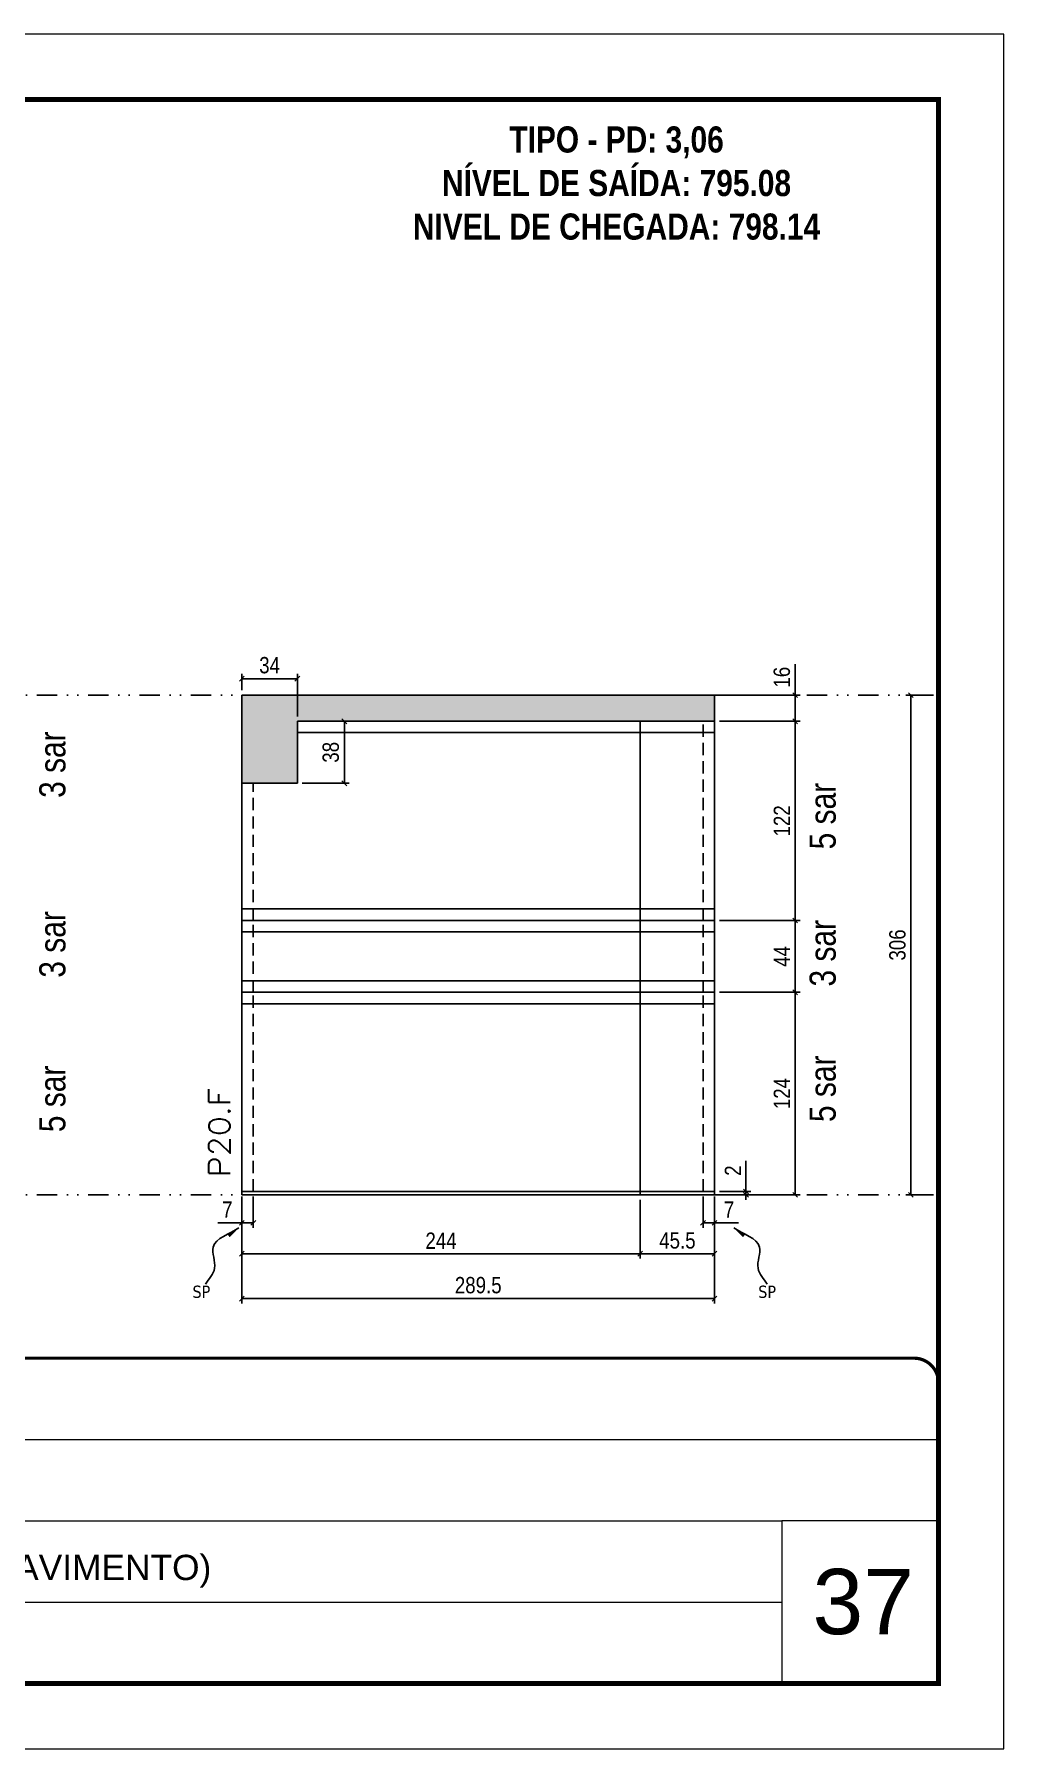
# Model space of a CAD drawing. Extents: x 14400 to 27878, y -21631 to 6985.
# Drawn here: x 15305 to 15898, y -4402 to -3352 of the extents above; entities that cross this region are included whole.
import ezdxf

# ---------------------------------------------------------------- set-up
doc = ezdxf.new("R2010")
doc.units = 0
for name, pattern in [('CONTINUO', [0]), ('DASHED', [0.75, 0.5, -0.25]), ('DIVIDE2', [0.625, 0.25, -0.125, 0, -0.125, 0, -0.125]), ('HIDDEN', [0.375, 0.25, -0.125])]:
    doc.linetypes.add(name, pattern=pattern)
for name, color, linetype, lineweight in [('CARIMBO', 255, 'Continuous', 9), ('Folhas', 255, 'Continuous', 9), ('SARRAFO DE PRESSAO', 251, 'DASHED', 9), ('Texto Seção', 7, 'Continuous', 15)]:
    doc.layers.add(name, color=color, linetype=linetype, lineweight=lineweight)
for name, color, linetype in [('COTA', 241, 'Continuous'), ('NOMENCLATURA', 7, 'Continuous'), ('Nível', 160, 'Continuous'), ('Painéis', 200, 'Continuous'), ('SARR_2.2x7', 40, 'Continuous'), ('Sarrafo de Pressão', 42, 'HIDDEN'), ('texto', 7, 'Continuous')]:
    doc.layers.add(name, color=color, linetype=linetype)
doc.styles.add('ARIAL', font='arial.ttf')
doc.styles.add('ARIAL_NARROW', font='ARIALN.TTF', dxfattribs={"height": 0.2})
doc.styles.add('COTA TECNICA', font='techl___.ttf', dxfattribs={"height": 10})
doc.styles.add('COTA TECNICA-50', font='techl___.ttf', dxfattribs={"height": 10})
doc.styles.add('REGUA-120', font='ROMANS.shx', dxfattribs={"height": 15})
doc.styles.add('ROMANC', font='techb___.ttf', dxfattribs={"height": 2.5})
doc.styles.get("Standard").update_dxf_attribs({"font": 'arial.ttf'})
doc.dimstyles.new('COTA PAINEL-50', dxfattribs={"dimtxt": 10, "dimasz": 3, "dimexe": 3, "dimexo": 3, "dimgap": 3, "dimtad": 1, "dimdec": 1, "dimzin": 12, "dimdsep": 46, "dimtxsty": 'COTA TECNICA-50', "dimblk1": 'OBLIQUE', "dimblk2": 'OBLIQUE', "dimsah": 1, "dimcen": 0.9, "dimclrd": 4, "dimclre": 4, "dimclrt": 240, "dimadec": 1, "dimazin": 3, "dimtfac": 1, "dimtdec": 1, "dimtmove": 0, "dimatfit": 3, "dimfxl": 1, "dimtolj": 1, "dimtzin": 12, "dimarcsym": 0})
doc.dimstyles.new('PAINEL', dxfattribs={"dimtxt": 10, "dimasz": 3, "dimexe": 3, "dimexo": 3, "dimgap": 3, "dimtad": 1, "dimdec": 1, "dimzin": 12, "dimdsep": 46, "dimtxsty": 'COTA TECNICA', "dimblk1": 'OBLIQUE', "dimblk2": 'OBLIQUE', "dimsah": 1, "dimcen": 0.9, "dimclrd": 4, "dimclre": 4, "dimclrt": 240, "dimadec": 1, "dimazin": 3, "dimtfac": 1, "dimtdec": 1, "dimtmove": 0, "dimatfit": 3, "dimfxl": 1, "dimtolj": 1, "dimtzin": 12, "dimarcsym": 0})
doc.dimstyles.get("Standard").update_dxf_attribs({"dimtxt": 0.18, "dimasz": 0.18, "dimexe": 0.18, "dimexo": 0.0625, "dimgap": 0.09, "dimtad": 0, "dimtih": 1, "dimtoh": 1, "dimdec": 4, "dimzin": 0, "dimdsep": 46, "dimtxsty": 'Standard', "dimcen": 0.09, "dimadec": 0, "dimazin": 0, "dimtfac": 1, "dimtdec": 4, "dimtofl": 0, "dimtmove": 0, "dimatfit": 3, "dimfxl": 1, "dimtolj": 1, "dimtzin": 0, "dimarcsym": 0})

# ---------------------------------------------------------------- blocks, each defined once
blk = doc.blocks.new('9999999999')
at = {"color": 30, "linetype": 'CONTINUO'}
for p, q in [((98564.6, 34379.6), (99584, 34379.6)), ((98564.6, 34329.8), (99488, 34329.8)), ((99584, 34329.8), (99488, 34329.8)), ((99488, 34329.8), (99488, 34230.2)), ((98564.6, 34280), (99488, 34280))]:
    blk.add_line(p, q, dxfattribs=at)
at = {"color": 30, "linetype": 'CONTINUO', "const_width": 2}
blk.add_lwpolyline([(99584, 34230.2), (99584, 34414.4, 0.414214), (99569, 34429.4), (98229, 34429.4, 0.414214), (98214, 34414.4), (98214, 34245.2, 0.414214), (98229, 34230.2), (99584, 34230.2)], format="xyb", dxfattribs=at)
at = {"layer": 'Folhas'}
blk.add_lwpolyline([(98139, 34190.2), (99624, 34190.2), (99624, 35240.2), (98139, 35240.2)], close=True, dxfattribs=at)
at = {"layer": 'Folhas', "color": 30, "const_width": 3}
blk.add_lwpolyline([(98214, 34230.2), (99584, 34230.2), (99584, 35200.2), (98214, 35200.2)], close=True, dxfattribs=at)
at = {"color": 7, "linetype": 'Continuous', "ltscale": 5, "style": 'ARIAL'}
blk.add_text('TIPO (7° AO 21° PAVIMENTO)', height=15.483, dxfattribs=at).set_placement((98837.7, 34293.5))
blk = doc.blocks.new('_Oblique')
at = {"color": 0, "linetype": 'ByBlock', "lineweight": -2}
blk.add_line((-0.5, -0.5), (0.5, 0.5), dxfattribs=at)
blk = doc.blocks.new('*D2003')
at = {"layer": 'COTA', "color": 4, "lineweight": -2, "transparency": 16777216}
for p, q in [((15431.8, -4064.2), (15431.8, -4129.8)), ((15721.3, -4064.2), (15721.3, -4129.8)), ((15721.3, -4126.8), (15431.8, -4126.8))]:
    blk.add_line(p, q, dxfattribs=at)
at = {"layer": 'Defpoints', "color": 0, "transparency": 16777216}
for p in [(15431.8, -4061.2), (15721.3, -4061.2), (15431.8, -4126.8)]:
    blk.add_point(p, dxfattribs=at)
at = {"layer": 'COTA', "color": 4, "lineweight": -2, "transparency": 16777216, "xscale": 3, "yscale": 3, "zscale": 3, "rotation": 180}
blk.add_blockref('_Oblique', (15431.8, -4126.8), dxfattribs=at)
at = {"layer": 'COTA', "color": 4, "lineweight": -2, "transparency": 16777216, "xscale": 3, "yscale": 3, "zscale": 3}
blk.add_blockref('_Oblique', (15721.3, -4126.8), dxfattribs=at)
at = {"layer": 'COTA', "color": 240, "transparency": 16777216, "insert": (15576.6, -4118.6), "char_height": 10, "attachment_point": 5, "style": 'COTA TECNICA'}
blk.add_mtext('\\A1;289.5', dxfattribs=at)
blk = doc.blocks.new('*D2004')
at = {"layer": 'COTA', "color": 4, "lineweight": -2, "transparency": 16777216}
for p, q in [((15714.3, -4064.2), (15714.3, -4083.4)), ((15721.3, -4066.2), (15721.3, -4083.4)), ((15714.3, -4080.4), (15721.3, -4080.4)), ((15721.3, -4080.4), (15736, -4080.4))]:
    blk.add_line(p, q, dxfattribs=at)
at = {"layer": 'Defpoints', "color": 0, "transparency": 16777216}
for p in [(15714.3, -4061.2), (15721.3, -4063.2), (15721.3, -4080.4)]:
    blk.add_point(p, dxfattribs=at)
at = {"layer": 'COTA', "color": 4, "lineweight": -2, "transparency": 16777216, "xscale": 3, "yscale": 3, "zscale": 3, "rotation": 180}
blk.add_blockref('_Oblique', (15714.3, -4080.4), dxfattribs=at)
at = {"layer": 'COTA', "color": 4, "lineweight": -2, "transparency": 16777216, "xscale": 3, "yscale": 3, "zscale": 3}
blk.add_blockref('_Oblique', (15721.3, -4080.4), dxfattribs=at)
at = {"layer": 'COTA', "color": 240, "transparency": 16777216, "insert": (15730.2, -4072.3), "char_height": 10, "attachment_point": 5, "style": 'COTA TECNICA-50'}
blk.add_mtext('\\A1;7', dxfattribs=at)
blk = doc.blocks.new('*D2005')
at = {"layer": 'COTA', "color": 4, "lineweight": -2, "transparency": 16777216}
for p, q in [((15431.8, -4066.2), (15431.8, -4083.4)), ((15438.8, -4064.2), (15438.8, -4083.4)), ((15431.8, -4080.4), (15417.1, -4080.4)), ((15438.8, -4080.4), (15431.8, -4080.4))]:
    blk.add_line(p, q, dxfattribs=at)
at = {"layer": 'Defpoints', "color": 0, "transparency": 16777216}
for p in [(15431.8, -4063.2), (15438.8, -4061.2), (15431.8, -4080.4)]:
    blk.add_point(p, dxfattribs=at)
at = {"layer": 'COTA', "color": 4, "lineweight": -2, "transparency": 16777216, "xscale": 3, "yscale": 3, "zscale": 3, "rotation": 180}
blk.add_blockref('_Oblique', (15431.8, -4080.4), dxfattribs=at)
at = {"layer": 'COTA', "color": 4, "lineweight": -2, "transparency": 16777216, "xscale": 3, "yscale": 3, "zscale": 3}
blk.add_blockref('_Oblique', (15438.8, -4080.4), dxfattribs=at)
at = {"layer": 'COTA', "color": 240, "transparency": 16777216, "insert": (15422.9, -4072.3), "char_height": 10, "attachment_point": 5, "style": 'COTA TECNICA-50'}
blk.add_mtext('\\A1;7', dxfattribs=at)
blk = doc.blocks.new('*D2006')
at = {"layer": 'COTA', "color": 4, "lineweight": -2, "transparency": 16777216}
for p, q in [((15740.6, -4061.2), (15740.6, -4042.4)), ((15724.3, -4061.2), (15743.6, -4061.2)), ((15724.3, -4063.2), (15743.6, -4063.2)), ((15740.6, -4063.2), (15740.6, -4061.2)), ((15740.6, -4063.2), (15740.6, -4066.2))]:
    blk.add_line(p, q, dxfattribs=at)
at = {"layer": 'Defpoints', "color": 0, "transparency": 16777216}
for p in [(15721.3, -4061.2), (15721.3, -4063.2), (15740.6, -4063.2)]:
    blk.add_point(p, dxfattribs=at)
at = {"layer": 'COTA', "color": 4, "lineweight": -2, "transparency": 16777216, "xscale": 3, "yscale": 3, "zscale": 3}
for p, rotation in [((15740.6, -4061.2), 270), ((15740.6, -4063.2), 90)]:
    blk.add_blockref('_Oblique', p, dxfattribs=dict(at, rotation=rotation))
at = {"layer": 'COTA', "color": 240, "transparency": 16777216, "insert": (15732.6, -4048.4), "char_height": 10, "attachment_point": 5, "rotation": 90, "style": 'COTA TECNICA-50'}
blk.add_mtext('\\A1;2', dxfattribs=at)
blk = doc.blocks.new('*D2007')
at = {"layer": 'COTA', "color": 4, "lineweight": -2, "transparency": 16777216}
for p, q in [((15675.8, -4066.2), (15675.8, -4102.3)), ((15721.3, -4066.2), (15721.3, -4102.3)), ((15675.8, -4099.3), (15721.3, -4099.3))]:
    blk.add_line(p, q, dxfattribs=at)
at = {"layer": 'Defpoints', "color": 0, "transparency": 16777216}
for p in [(15675.8, -4063.2), (15721.3, -4063.2), (15721.3, -4099.3)]:
    blk.add_point(p, dxfattribs=at)
at = {"layer": 'COTA', "color": 4, "lineweight": -2, "transparency": 16777216, "xscale": 3, "yscale": 3, "zscale": 3, "rotation": 180}
blk.add_blockref('_Oblique', (15675.8, -4099.3), dxfattribs=at)
at = {"layer": 'COTA', "color": 4, "lineweight": -2, "transparency": 16777216, "xscale": 3, "yscale": 3, "zscale": 3}
blk.add_blockref('_Oblique', (15721.3, -4099.3), dxfattribs=at)
at = {"layer": 'COTA', "color": 240, "transparency": 16777216, "insert": (15698.6, -4091.2), "char_height": 10, "attachment_point": 5, "style": 'COTA TECNICA'}
blk.add_mtext('\\A1;45.5', dxfattribs=at)
blk = doc.blocks.new('*D2008')
at = {"layer": 'COTA', "color": 4, "lineweight": -2, "transparency": 16777216}
for p, q in [((15431.8, -4066.2), (15431.8, -4102.3)), ((15675.8, -4066.2), (15675.8, -4102.3)), ((15431.8, -4099.3), (15675.8, -4099.3))]:
    blk.add_line(p, q, dxfattribs=at)
at = {"layer": 'Defpoints', "color": 0, "transparency": 16777216}
for p in [(15431.8, -4063.2), (15675.8, -4063.2), (15675.8, -4099.3)]:
    blk.add_point(p, dxfattribs=at)
at = {"layer": 'COTA', "color": 4, "lineweight": -2, "transparency": 16777216, "xscale": 3, "yscale": 3, "zscale": 3, "rotation": 180}
blk.add_blockref('_Oblique', (15431.8, -4099.3), dxfattribs=at)
at = {"layer": 'COTA', "color": 4, "lineweight": -2, "transparency": 16777216, "xscale": 3, "yscale": 3, "zscale": 3}
blk.add_blockref('_Oblique', (15675.8, -4099.3), dxfattribs=at)
at = {"layer": 'COTA', "color": 240, "transparency": 16777216, "insert": (15553.8, -4091.3), "char_height": 10, "attachment_point": 5, "style": 'COTA TECNICA'}
blk.add_mtext('\\A1;244', dxfattribs=at)
blk = doc.blocks.new('*D2012')
at = {"layer": 'COTA', "color": 4, "lineweight": -2, "transparency": 16777216}
for p, q in [((15724.3, -3939.2), (15773.7, -3939.2)), ((15770.7, -4063.2), (15770.7, -3939.2)), ((15724.3, -4063.2), (15773.7, -4063.2))]:
    blk.add_line(p, q, dxfattribs=at)
at = {"layer": 'Defpoints', "color": 0, "transparency": 16777216}
for p in [(15721.3, -3939.2), (15770.7, -3939.2), (15721.3, -4063.2)]:
    blk.add_point(p, dxfattribs=at)
at = {"layer": 'COTA', "color": 4, "lineweight": -2, "transparency": 16777216, "xscale": 3, "yscale": 3, "zscale": 3}
for p, rotation in [((15770.7, -3939.2), 90), ((15770.7, -4063.2), 270)]:
    blk.add_blockref('_Oblique', p, dxfattribs=dict(at, rotation=rotation))
at = {"layer": 'COTA', "color": 240, "transparency": 16777216, "insert": (15762.6, -4001.2), "char_height": 10, "attachment_point": 5, "rotation": 90, "style": 'COTA TECNICA'}
blk.add_mtext('\\A1;124', dxfattribs=at)
blk = doc.blocks.new('*D2002')
at = {"layer": 'COTA', "color": 4, "lineweight": -2, "transparency": 16777216}
for p, q in [((15724.3, -3895.2), (15773.7, -3895.2)), ((15770.7, -3939.2), (15770.7, -3895.2)), ((15724.3, -3939.2), (15773.7, -3939.2))]:
    blk.add_line(p, q, dxfattribs=at)
at = {"layer": 'Defpoints', "color": 0, "transparency": 16777216}
for p in [(15721.3, -3895.2), (15770.7, -3895.2), (15721.3, -3939.2)]:
    blk.add_point(p, dxfattribs=at)
at = {"layer": 'COTA', "color": 4, "lineweight": -2, "transparency": 16777216, "xscale": 3, "yscale": 3, "zscale": 3}
for p, rotation in [((15770.7, -3895.2), 90), ((15770.7, -3939.2), 270)]:
    blk.add_blockref('_Oblique', p, dxfattribs=dict(at, rotation=rotation))
at = {"layer": 'COTA', "color": 240, "transparency": 16777216, "insert": (15762.6, -3917.2), "char_height": 10, "attachment_point": 5, "rotation": 90, "style": 'COTA TECNICA'}
blk.add_mtext('\\A1;44', dxfattribs=at)
blk = doc.blocks.new('*D2013')
at = {"layer": 'COTA', "color": 4, "lineweight": -2, "transparency": 16777216}
for p, q in [((15724.3, -3773.2), (15773.7, -3773.2)), ((15770.7, -3895.2), (15770.7, -3773.2)), ((15724.3, -3895.2), (15773.7, -3895.2))]:
    blk.add_line(p, q, dxfattribs=at)
at = {"layer": 'Defpoints', "color": 0, "transparency": 16777216}
for p in [(15721.3, -3773.2), (15770.7, -3773.2), (15721.3, -3895.2)]:
    blk.add_point(p, dxfattribs=at)
at = {"layer": 'COTA', "color": 4, "lineweight": -2, "transparency": 16777216, "xscale": 3, "yscale": 3, "zscale": 3}
for p, rotation in [((15770.7, -3773.2), 90), ((15770.7, -3895.2), 270)]:
    blk.add_blockref('_Oblique', p, dxfattribs=dict(at, rotation=rotation))
at = {"layer": 'COTA', "color": 240, "transparency": 16777216, "insert": (15762.6, -3834.2), "char_height": 10, "attachment_point": 5, "rotation": 90, "style": 'COTA TECNICA'}
blk.add_mtext('\\A1;122', dxfattribs=at)
blk = doc.blocks.new('*D2014')
at = {"layer": 'COTA', "color": 4, "lineweight": -2, "transparency": 16777216}
for p, q in [((15770.7, -3757.2), (15770.7, -3738.2)), ((15724.3, -3757.2), (15773.7, -3757.2)), ((15770.7, -3773.2), (15770.7, -3757.2)), ((15724.3, -3773.2), (15773.7, -3773.2))]:
    blk.add_line(p, q, dxfattribs=at)
at = {"layer": 'Defpoints', "color": 0, "transparency": 16777216}
for p in [(15721.3, -3757.2), (15770.7, -3757.2), (15721.3, -3773.2)]:
    blk.add_point(p, dxfattribs=at)
at = {"layer": 'COTA', "color": 4, "lineweight": -2, "transparency": 16777216, "xscale": 3, "yscale": 3, "zscale": 3}
for p, rotation in [((15770.7, -3757.2), 90), ((15770.7, -3773.2), 270)]:
    blk.add_blockref('_Oblique', p, dxfattribs=dict(at, rotation=rotation))
at = {"layer": 'COTA', "color": 240, "transparency": 16777216, "insert": (15762.6, -3746.2), "char_height": 10, "attachment_point": 5, "rotation": 90, "style": 'COTA TECNICA'}
blk.add_mtext('\\A1;16', dxfattribs=at)
blk = doc.blocks.new('*D2015')
at = {"layer": 'COTA', "color": 4, "lineweight": -2, "transparency": 16777216}
for p, q in [((15468.8, -3773.2), (15497.6, -3773.2)), ((15494.6, -3811.2), (15494.6, -3773.2)), ((15468.8, -3811.2), (15497.6, -3811.2))]:
    blk.add_line(p, q, dxfattribs=at)
at = {"layer": 'Defpoints', "color": 0, "transparency": 16777216}
for p in [(15465.8, -3773.2), (15494.6, -3773.2), (15465.8, -3811.2)]:
    blk.add_point(p, dxfattribs=at)
at = {"layer": 'COTA', "color": 4, "lineweight": -2, "transparency": 16777216, "xscale": 3, "yscale": 3, "zscale": 3}
for p, rotation in [((15494.6, -3773.2), 90), ((15494.6, -3811.2), 270)]:
    blk.add_blockref('_Oblique', p, dxfattribs=dict(at, rotation=rotation))
at = {"layer": 'COTA', "color": 240, "transparency": 16777216, "insert": (15486.3, -3792.2), "char_height": 10, "attachment_point": 5, "rotation": 90, "style": 'COTA TECNICA'}
blk.add_mtext('\\A1;38', dxfattribs=at)
blk = doc.blocks.new('*D2020')
at = {"layer": 'COTA', "color": 4, "lineweight": -2, "transparency": 16777216}
for p, q in [((15431.8, -3754.2), (15431.8, -3744.1)), ((15465.8, -3747.1), (15431.8, -3747.1)), ((15465.8, -3770.2), (15465.8, -3744.1))]:
    blk.add_line(p, q, dxfattribs=at)
at = {"layer": 'Defpoints', "color": 0, "transparency": 16777216}
for p in [(15431.8, -3747.1), (15431.8, -3757.2), (15465.8, -3773.2)]:
    blk.add_point(p, dxfattribs=at)
at = {"layer": 'COTA', "color": 4, "lineweight": -2, "transparency": 16777216, "xscale": 3, "yscale": 3, "zscale": 3, "rotation": 180}
blk.add_blockref('_Oblique', (15431.8, -3747.1), dxfattribs=at)
at = {"layer": 'COTA', "color": 4, "lineweight": -2, "transparency": 16777216, "xscale": 3, "yscale": 3, "zscale": 3}
blk.add_blockref('_Oblique', (15465.8, -3747.1), dxfattribs=at)
at = {"layer": 'COTA', "color": 240, "transparency": 16777216, "insert": (15448.8, -3738.9), "char_height": 10, "attachment_point": 5, "style": 'COTA TECNICA'}
blk.add_mtext('\\A1;34', dxfattribs=at)
blk = doc.blocks.new('*D2029')
at = {"layer": 'COTA', "color": 4, "lineweight": -2, "transparency": 16777216}
for p, q in [((15855.5, -3757.2), (15838.6, -3757.2)), ((15841.6, -4063.2), (15841.6, -3757.2)), ((15855.5, -4063.2), (15838.6, -4063.2))]:
    blk.add_line(p, q, dxfattribs=at)
at = {"layer": 'Defpoints', "color": 0, "transparency": 16777216}
for p in [(15841.6, -3757.2), (15858.5, -3757.2), (15858.5, -4063.2)]:
    blk.add_point(p, dxfattribs=at)
at = {"layer": 'COTA', "color": 4, "lineweight": -2, "transparency": 16777216, "xscale": 3, "yscale": 3, "zscale": 3}
for p, rotation in [((15841.6, -3757.2), 90), ((15841.6, -4063.2), 270)]:
    blk.add_blockref('_Oblique', p, dxfattribs=dict(at, rotation=rotation))
at = {"layer": 'COTA', "color": 240, "transparency": 16777216, "insert": (15833.4, -3910.2), "char_height": 10, "attachment_point": 5, "rotation": 90, "style": 'COTA TECNICA'}
blk.add_mtext('\\A1;306', dxfattribs=at)

msp = doc.modelspace()

# ---------------------------------------------------------------- hatches: boundary and pattern name
at = {"layer": 'COTA'}
h = msp.add_hatch(dxfattribs=at)
h.set_pattern_fill('AR-CONC', color=256, scale=0.03)
h.set_pattern_definition([(50, (0, -55), (5.4655401, -0.4781726), [0.5715, -6.2865]), (355, (0, -55), (-1.0573026, 5.7317054), [0.4572, -5.0292175]), (100.451445, (0.4555, -55.04), (4.4082374, 5.2535326), [0.4857003, -5.3427073]), (46.1842, (0, -53.476), (8.1323712, -1.2612698), [0.85725, -9.42975]), (96.63556, (0.678, -53.581), (7.122124, 7.4227837), [0.7285507, -8.0140682]), (351.18415, (0, -53.476), (7.122124, 7.4227837), [0.685799, -7.543792]), (21, (0.762, -53.857), (4.5484317, -3.067956), [0.5715, -6.2865]), (326, (0.762, -53.857), (1.8540609, 5.525639), [0.4572, -5.0292]), (71.451445, (1.141, -54.1127), (6.4024926, 2.457683), [0.4857003, -5.3426981]), (37.5, (0, -55), (0.0926581, 2.53665117), [0, -4.96824, 0, -5.1054, 0, -5.04825]), (7.5, (0, -55), (2.00458988, 3.00541724), [0, -2.91084, 0, -4.85394, 0, -1.92405]), (327.5, (-1.6993, -55), (4.06771786, -0.17186232), [0, -1.905, 0, -5.9436, 0, -7.8867]), (317.5, (-2.4613, -55), (4.44387544, 0.7627947), [0, -2.4765, 0, -3.94716, 0, -5.6007])])
h.paths.add_polyline_path([(15431.803, -3811.166), (15465.803, -3811.166), (15465.803, -3773.166), (15721.303, -3773.166), (15721.303, -3757.166), (15431.803, -3757.166)])

# ---------------------------------------------------------------- linework, layer by layer
for p, q in [((15431.803, -3811.166), (15431.803, -3757.166)), ((15721.303, -3757.166), (15431.803, -3757.166)), ((15721.303, -3773.166), (15721.303, -3757.166))]:
    msp.add_line(p, q, dxfattribs=at)
at = {"layer": 'Nível', "color": 4, "linetype": 'DIVIDE2', "ltscale": 50}
for p, q in [((14488.467, -3757.166), (15858.467, -3757.166)), ((14488.467, -4063.166), (15858.467, -4063.166))]:
    msp.add_line(p, q, dxfattribs=at)
at = {"layer": 'Painéis'}
for p, q in [((15465.803, -3773.166), (15721.303, -3773.166)), ((15465.803, -3773.166), (15465.803, -3811.166)), ((15675.803, -4063.166), (15675.803, -3773.166)), ((15721.303, -4061.166), (15721.303, -3773.166)), ((15431.803, -3811.166), (15431.803, -4061.166)), ((15431.803, -3811.166), (15465.803, -3811.166)), ((15431.803, -3895.166), (15721.303, -3895.166)), ((15431.803, -3939.166), (15721.303, -3939.166))]:
    msp.add_line(p, q, dxfattribs=at)
msp.add_lwpolyline([(15721.303, -4061.166), (15431.803, -4061.166), (15431.803, -4063.166), (15721.303, -4063.166)], close=True, dxfattribs=at)
at = {"layer": 'SARR_2.2x7'}
for p, q in [((15465.803, -3780.166), (15721.303, -3780.166)), ((15721.303, -3888.166), (15431.803, -3888.166)), ((15721.303, -3902.166), (15431.803, -3902.166)), ((15721.303, -3932.166), (15431.803, -3932.166)), ((15721.303, -3946.166), (15431.803, -3946.166))]:
    msp.add_line(p, q, dxfattribs=at)
at = {"layer": 'Sarrafo de Pressão', "ltscale": 30}
for p, q in [((15714.303, -3895.166), (15714.303, -3773.166)), ((15438.803, -3895.166), (15438.803, -3811.166)), ((15438.803, -3939.166), (15438.803, -3895.166)), ((15714.303, -3939.166), (15714.303, -3895.166)), ((15438.803, -4061.166), (15438.803, -3939.166)), ((15714.303, -4061.166), (15714.303, -3939.166))]:
    msp.add_line(p, q, dxfattribs=at)

# ---------------------------------------------------------------- block references
at = {"layer": 'SARRAFO DE PRESSAO', "color": 6, "linetype": 'ByBlock'}
msp.add_blockref('9999999999', (-83725.511, -38592.654), dxfattribs=at)

# ---------------------------------------------------------------- texts
at = {"layer": 'CARIMBO', "style": 'ARIAL'}
msp.add_text('37', height=40, dxfattribs=at).set_placement((15781.328, -4332.305))
at = {"layer": 'NOMENCLATURA', "style": 'ARIAL_NARROW'}
for s, p in [('3 sar', (15323.725, -3820.119)), ('5 sar', (15795.546, -3851.647)), ('3 sar', (15323.725, -3930.252)), ('3 sar', (15795.546, -3935.647)), ('5 sar', (15795.546, -4018.647)), ('5 sar', (15323.725, -4024.842))]:
    msp.add_text(s, height=16, rotation=90, dxfattribs=at).set_placement(p)
at = {"layer": 'NOMENCLATURA', "color": 2, "insert": (15661.306, -3408.863), "char_height": 16, "attachment_point": 2, "style": 'ROMANC'}
msp.add_mtext_dynamic_manual_height_columns('TIPO - PD: 3,06\\PNÍVEL DE SAÍDA: 795.08\\PNIVEL DE CHEGADA: 798.14', width=432.35115, gutter_width=1, heights=[0], dxfattribs=at)
at = {"layer": 'texto', "color": 0, "char_height": 7.5, "attachment_point": 5}
for insert in [(15407.026, -4122.657), (15753.55, -4122.657)]:
    msp.add_mtext('{\\fTahoma|b0|i0|c0|p34;\\C4;SP}', dxfattribs=dict(at, insert=insert))
at = {"layer": 'Texto Seção', "style": 'REGUA-120', "width": 1.1}
msp.add_text('P20.F', height=13, rotation=90, dxfattribs=at).set_placement((15424.554, -4052.402))

# ---------------------------------------------------------------- dimensions: what is measured, and where the dimension line sits
at = {"layer": 'COTA'}
for base, p1, p2, dimstyle, picture, middle in [((15431.803, -3747.095), (15465.803, -3773.166), (15431.803, -3757.166), 'PAINEL', '*D2020', (15448.803, -3738.875)), ((15675.803, -4099.345), (15431.803, -4063.166), (15675.803, -4063.166), 'PAINEL', '*D2008', (15553.803, -4091.272)), ((15721.303, -4080.407), (15714.303, -4061.166), (15721.303, -4063.166), 'COTA PAINEL-50', '*D2004', (15730.168, -4072.334))]:
    dim = msp.add_linear_dim(base=base, p1=p1, p2=p2, dimstyle=dimstyle, dxfattribs=at)
    dim.commit()
    dim.dimension.update_dxf_attribs({"geometry": picture, "text_midpoint": middle})
for base, p1, p2, angle, dimstyle, picture, middle in [((15770.67, -3757.166), (15721.303, -3773.166), (15721.303, -3757.166), 90, 'PAINEL', '*D2014', (15762.568, -3746.158)), ((15841.632, -3757.166), (15858.467, -4063.166), (15858.467, -3757.166), 90, 'PAINEL', '*D2029', (15833.413, -3910.166)), ((15494.563, -3773.166), (15465.803, -3811.166), (15465.803, -3773.166), 90, 'PAINEL', '*D2015', (15486.322, -3792.166)), ((15770.67, -3773.166), (15721.303, -3895.166), (15721.303, -3773.166), 90, 'PAINEL', '*D2013', (15762.612, -3834.166)), ((15770.67, -3895.166), (15721.303, -3939.166), (15721.303, -3895.166), 90, 'PAINEL', '*D2002', (15762.597, -3917.166)), ((15770.67, -3939.166), (15721.303, -4063.166), (15721.303, -3939.166), 90, 'PAINEL', '*D2012', (15762.597, -4001.166)), ((15431.803, -4080.407), (15438.803, -4061.166), (15431.803, -4063.166), 180, 'COTA PAINEL-50', '*D2005', (15422.937, -4072.334))]:
    dim = msp.add_linear_dim(base=base, p1=p1, p2=p2, angle=angle, dimstyle=dimstyle, dxfattribs=at)
    dim.commit()
    dim.dimension.update_dxf_attribs({"geometry": picture, "text_midpoint": middle})
dim = msp.add_linear_dim(base=(15740.561, -4063.166), p1=(15721.303, -4061.166), p2=(15721.303, -4063.166), angle=90, dimstyle='COTA PAINEL-50', dxfattribs=at)
dim.commit()
dim.dimension.update_dxf_attribs({"geometry": '*D2006', "text_midpoint": (15740.561, -4048.419), "dimtype": 160})
dim = msp.add_linear_dim(base=(15431.803, -4126.783), p1=(15721.303, -4061.166), p2=(15431.803, -4061.166), angle=180, dimstyle='PAINEL', override={"dimarcsym": 2}, dxfattribs=at)
dim.commit()
dim.dimension.update_dxf_attribs({"geometry": '*D2003', "text_midpoint": (15576.553, -4118.644)})
dim = msp.add_linear_dim(base=(15721.303, -4099.345), p1=(15675.803, -4063.166), p2=(15721.303, -4063.166), dimstyle='PAINEL', override={"dimtmove": 1}, dxfattribs=at)
dim.commit()
dim.dimension.update_dxf_attribs({"geometry": '*D2007', "text_midpoint": (15698.553, -4091.236)})

# ---------------------------------------------------------------- leaders
at = {"layer": 'COTA', "path_type": 1}
for points in [[(15429.974, -4083.346), (15414.189, -4095.181), (15415.114, -4108.188), (15409.561, -4117.969)], [(15733.132, -4083.346), (15748.917, -4095.181), (15747.992, -4108.188), (15753.544, -4117.969)]]:
    msp.add_leader(points, dimstyle='Standard', override={"dimasz": 8}, dxfattribs=at)

doc.saveas('drawing.dxf')
